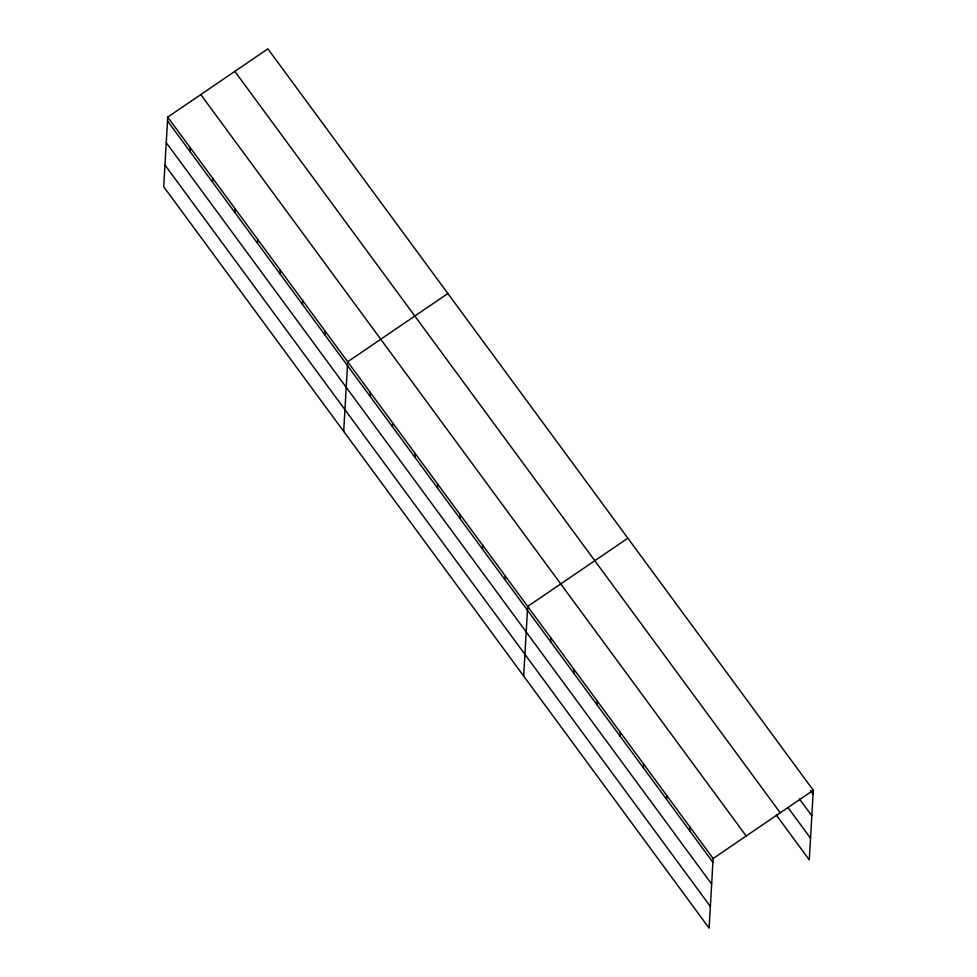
<?xml version="1.0" encoding="UTF-8"?>
<svg xmlns="http://www.w3.org/2000/svg" width="977" height="977" viewBox="0 0 977 977"><rect width="100%" height="100%" fill="white"/><g stroke="black" fill="none" stroke-linecap="round" stroke-linejoin="round"><path stroke-width="1.47" d="M167.714 117.106L163.709 186.729L709.107 928.15L713.125 858.527L167.714 117.106L267.893 48.85L813.291 790.271L809.286 859.894L776.3 815.05M189.99 151.508L190.21 147.686M212.498 182.088L212.717 178.278M234.993 212.681L235.213 208.858M257.488 243.261L257.708 239.438M279.984 273.841L280.204 270.031M302.479 304.421L302.699 300.611M324.987 335.013L325.207 331.191M343.684 431.394L347.702 361.771L447.881 293.515M369.978 396.173L370.198 392.363M392.473 426.766L392.693 422.943M414.969 457.346L415.188 453.523M437.476 487.926L437.696 484.116M459.972 518.506L460.191 514.696M482.467 549.098L482.687 545.276M504.962 579.679L505.182 575.856M523.672 676.072L527.678 606.448L627.857 538.18M550.637 641.767L550.869 637.957M573.829 673.287L574.049 669.465M597.008 704.796L597.228 700.973M620.187 736.304L620.407 732.481M643.367 767.812L643.587 763.99M666.546 799.32L666.766 795.51M689.725 830.829L689.945 827.018M713.125 858.527L813.291 790.271M810.397 790.454L813.072 794.081M799.345 798.832L811.826 815.807M788.244 807.881L810.531 838.181M234.834 71.37L780.244 812.791M200.773 94.586L746.184 836.007M167.494 120.928L712.905 862.349M166.249 142.642L711.647 884.063M164.954 165.015L710.352 906.436"/></g></svg>
